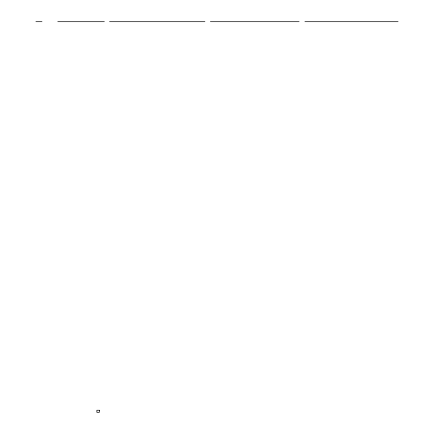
<?xml version="1.0" encoding="UTF-8"?>
<svg xmlns="http://www.w3.org/2000/svg" width="434" height="434" viewBox="0 0 434 434"><rect width="100%" height="100%" fill="white"/><g stroke="black" fill="none" stroke-linecap="round" stroke-linejoin="round"><path stroke-width="0.65" d="M35.919 21.7L41.979 21.7M57.771 21.7L104.339 21.7M109.552 21.7L204.908 21.7M210.387 21.7L299.113 21.7M304.918 21.7L398.081 21.7M99.337 410.244L96.874 410.244L96.874 412.3L99.337 412.3L99.337 410.244"/></g></svg>
